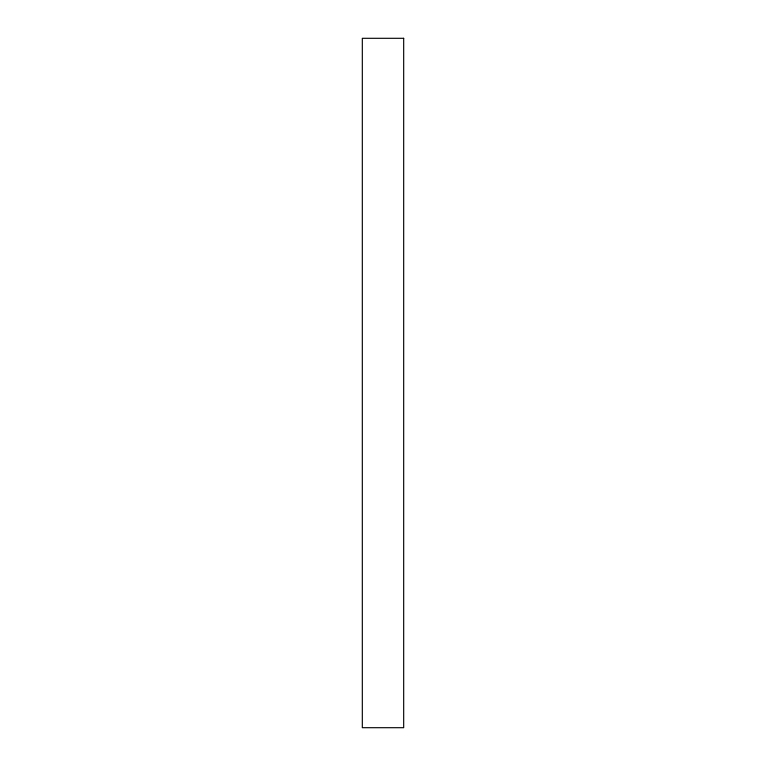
<?xml version="1.0" encoding="UTF-8"?>
<svg xmlns="http://www.w3.org/2000/svg" width="766" height="766" viewBox="0 0 766 766"><rect width="100%" height="100%" fill="white"/><g stroke="black" fill="none" stroke-linecap="round" stroke-linejoin="round"><path stroke-width="1.15" d="M403.682 38.3L403.682 727.7L362.318 727.7L362.318 38.3L403.682 38.3"/></g></svg>
